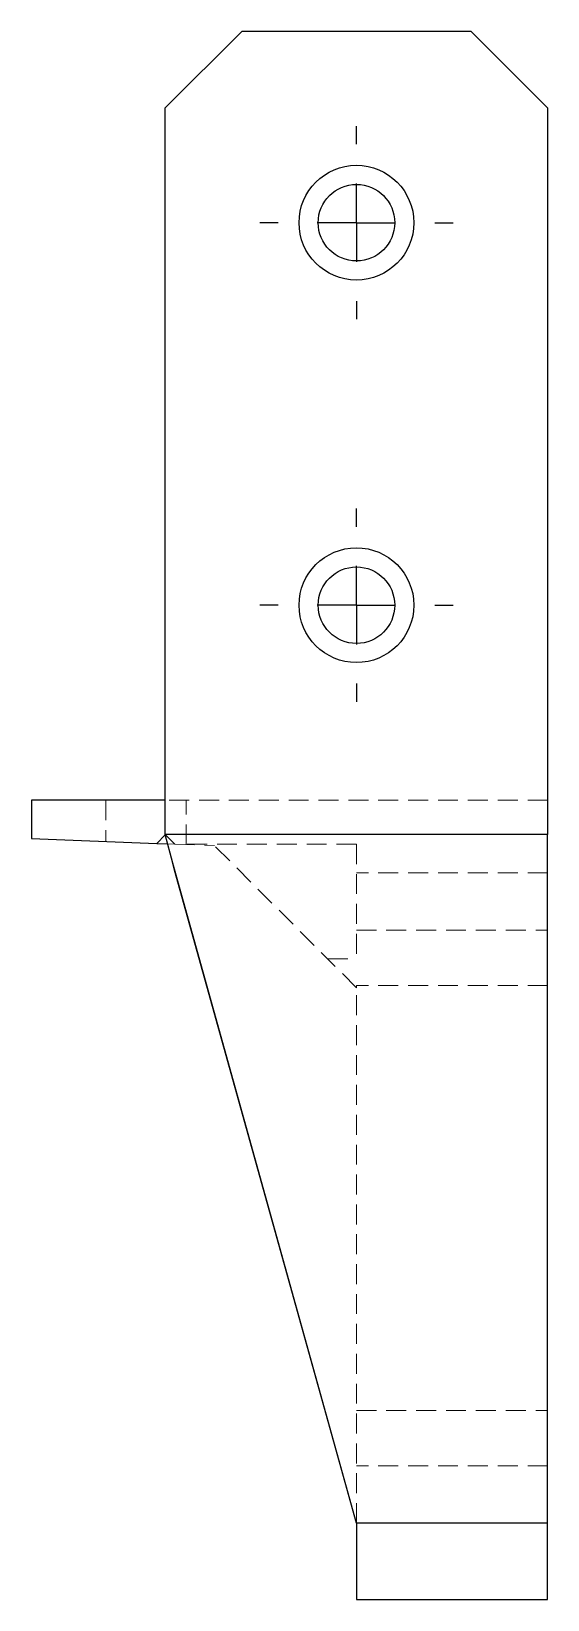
# Model space of a CAD drawing. Header units: millimetres. Extents: x 57 to 239, y 7 to 174.
# Drawn here: x 206.5 to 239.5, y 7 to 107 of the extents above.
import ezdxf

# ---------------------------------------------------------------- set-up
doc = ezdxf.new("R2010")
doc.units = ezdxf.units.MM
doc.linetypes.add('HIDDEN', pattern=[1.905, 1.27, -0.635])
doc.layers.add('10', color=7, linetype='Continuous')

# ---------------------------------------------------------------- blocks, each defined once
blk = doc.blocks.new('SW_CENTERMARKSYMBOL_6')
at = {"layer": '10', "color": 0}
for p, q in [((0, 5), (0, 6.16)), ((0, 0), (0, 2.5)), ((-5, 0), (-6.16, 0)), ((0, 0), (-2.5, 0)), ((0, 0), (0, -2.5)), ((0, 0), (2.5, 0)), ((5, 0), (6.16, 0)), ((0, -5), (0, -6.16))]:
    blk.add_line(p, q, dxfattribs=at)
blk = doc.blocks.new('SW_CENTERMARKSYMBOL_7')
at = {"layer": '10', "color": 0}
for p, q in [((0, 5), (0, 6.16)), ((0, 0), (0, 2.5)), ((-5, 0), (-6.16, 0)), ((0, 0), (-2.5, 0)), ((0, 0), (0, -2.5)), ((0, 0), (2.5, 0)), ((5, 0), (6.16, 0)), ((0, -5), (0, -6.16))]:
    blk.add_line(p, q, dxfattribs=at)

msp = doc.modelspace()

# ---------------------------------------------------------------- linework, layer by layer
at = {"color": 7, "linetype": 'Continuous', "lineweight": 25}
for p, q in [((215.07, 102.12), (219.95, 107)), ((234.59, 107), (219.95, 107)), ((234.59, 107), (239.46, 102.12)), ((215.07, 55.78), (215.07, 102.12)), ((239.46, 102.12), (239.46, 55.78)), ((206.54, 57.98), (206.54, 55.54)), ((215.07, 57.98), (206.54, 57.98)), ((206.54, 55.54), (214.53, 55.22)), ((215.07, 55.77), (214.53, 55.22)), ((214.53, 55.22), (215.23, 55.2)), ((215.07, 55.78), (215.07, 55.78)), ((215.07, 55.78), (215.07, 55.78)), ((215.07, 55.78), (215.07, 55.78)), ((215.55, 53.97), (215.07, 55.78)), ((239.46, 55.78), (215.07, 55.78)), ((215.07, 55.78), (215.07, 55.78)), ((215.07, 55.77), (215.07, 55.78)), ((215.08, 55.77), (215.07, 55.77)), ((239.46, 11.88), (239.46, 55.78)), ((227.27, 11.88), (215.55, 53.97)), ((215.67, 53.51), (215.55, 53.97)), ((227.27, 11.88), (215.67, 53.51)), ((227.27, 11.88), (227.27, 7)), ((239.46, 11.88), (227.27, 11.88)), ((227.27, 11.88), (227.27, 11.88)), ((239.46, 7), (239.46, 11.88)), ((227.27, 7), (239.46, 7))]:
    msp.add_line(p, q, dxfattribs=at)
at = {"color": 7, "linetype": 'HIDDEN', "lineweight": 18}
for p, q in [((215.07, 57.98), (215.07, 102.12)), ((239.46, 102.12), (239.46, 57.98)), ((211.29, 57.98), (211.29, 55.35)), ((239.46, 57.98), (215.07, 57.98)), ((215.07, 55.78), (215.07, 57.98)), ((216.41, 55.15), (216.41, 57.98)), ((215.68, 55.18), (215.07, 55.78)), ((215.07, 55.78), (215.07, 55.78)), ((215.07, 55.78), (215.07, 55.78)), ((215.09, 55.77), (215.08, 55.77)), ((215.23, 55.2), (215.68, 55.18)), ((215.68, 55.18), (218.21, 55.08)), ((227.27, 55.17), (215.84, 55.17)), ((227.27, 46.02), (218.21, 55.08)), ((227.27, 55.17), (227.27, 47.85)), ((239.46, 53.34), (227.27, 53.34)), ((227.27, 49.68), (239.46, 49.68)), ((225.44, 47.85), (227.27, 47.85)), ((227.27, 46.15), (227.27, 46.02)), ((239.46, 46.15), (227.27, 46.15)), ((227.27, 11.88), (227.27, 46.02)), ((239.46, 32.61), (239.46, 46.15)), ((239.46, 46.15), (239.46, 46.15)), ((239.46, 19.07), (239.46, 32.61)), ((227.27, 19.07), (239.46, 19.07)), ((239.46, 19.07), (239.46, 19.07)), ((239.46, 15.54), (227.27, 15.54))]:
    msp.add_line(p, q, dxfattribs=at)
at = {"color": 7, "linetype": 'Continuous', "lineweight": 25}
for centre, radius in [((227.27, 94.8), 3.66), ((227.27, 94.8), 2.44), ((227.27, 70.41), 3.66), ((227.27, 70.41), 2.44)]:
    msp.add_circle(centre, radius, dxfattribs=at)

# ---------------------------------------------------------------- block references
at = {"layer": '10'}
for name, p in [('SW_CENTERMARKSYMBOL_6', (227.27, 94.8)), ('SW_CENTERMARKSYMBOL_7', (227.27, 70.41))]:
    msp.add_blockref(name, p, dxfattribs=at)

doc.saveas('drawing.dxf')
